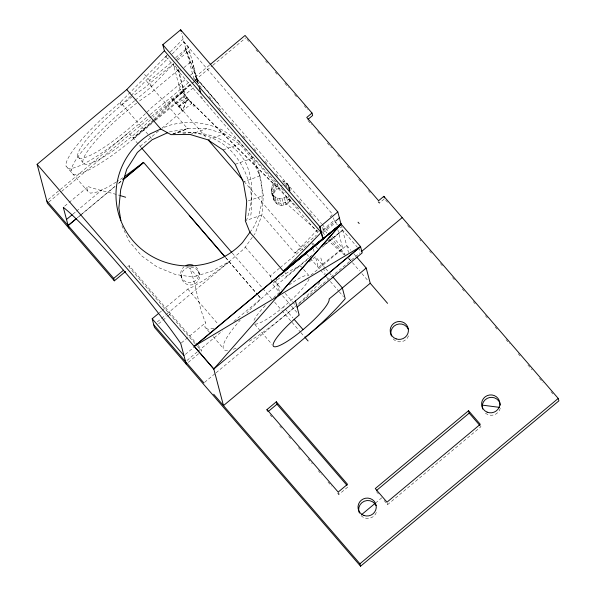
<?xml version="1.0" encoding="UTF-8"?>
<svg xmlns="http://www.w3.org/2000/svg" width="596" height="596" viewBox="0 0 596 596"><rect width="100%" height="100%" fill="white"/><g stroke="black" fill="none" stroke-linecap="round" stroke-linejoin="round"><path stroke-width="0.45" stroke-dasharray="2.98 2.23" d="M183.806 41.69L188.418 47.039L193.886 67.214C195.868 74.455 196.091 82.889 201.776 88.014M250.789 215.23C254.656 190.839 246.23 165.152 228.283 148.099C213.957 136.052 195.354 130.546 176.774 132.617L176.17 132.789M258.992 172.594L263.32 195.562L261.957 214.918L255.162 233.356L254.12 234.802M116.101 182.138L107.355 187.397L97.252 191.979L90.458 193.171L87.433 190.891L88.163 186.578C98.623 190.266 109.753 192.337 120.466 195.659M209.606 332.501L204.868 327.01L205.605 322.689C197.902 305.264 196.568 285.693 189.684 267.917L196.65 275.978L212.549 270.919L229.49 261.376L244.077 248.755L253.598 235.517M173.734 99.48L173.66 99.875A76.236 14.192 -40.8 0 1 153.291 121.182M290.855 199.466C288.688 205.791 279.531 207.497 275.27 202.327C271.523 196.233 268.431 185.505 276.589 181.527M273.273 198.14C272.394 193.357 275.933 188.515 280.686 187.68M162.03 128.088L191.83 103.25L187.874 98.66L186.6 99.726L182.495 111.027L170.754 97.416M289.5 198.386C276.857 214.471 262.992 185.87 282.422 185.125M249.903 232.328L253.561 227.277A73.189 71.617 -14.8 0 0 251.102 155.631L238.989 141.297L223.47 130.569A73.189 71.617 -14.8 0 0 167.796 125.823L162.335 128.311M195.436 80.4L197.06 78.895L193.983 67.586M271.456 191.256C272.528 198.572 283.003 201.113 287.399 195.257M131.187 95.494L168.452 57.857M172.281 53.908L183.873 41.958L332.583 214.314L330.028 216.951M176.49 59.682L188.492 47.307M135.337 100.165L151.399 86.778L173.63 63.861M182.853 133.377C206.566 130.107 231.941 140.239 244.77 160.913C254.328 179.5 253.427 201.098 246.483 220.393L261.957 214.918L294.923 253.136L317.266 230.108M167.118 55.152L120.385 102.318A76.236 14.192 -40.8 0 0 66.074 166.142L87.433 190.891M170.314 51.927L183.099 39.023M130.539 96.135L120.735 105.73A60.993 11.354 -40.8 0 0 80.311 158.253A60.993 11.354 -40.8 0 0 150.892 108.204L186.325 78.657M178.539 106.446L187.248 97.938L181.385 97.751M194.75 81.004L173.66 99.875L184.089 91.188L183.523 90.532M79.506 216.013L77.368 217.801L80.937 214.858M80.214 215.417L115.803 185.624M118.649 183.24L122.202 180.268M375.487 503.054L381.775 497.794M164.556 57.737L167.141 55.577M175.693 57.648L188.418 47.039M151.399 86.778L149.723 80.43L172.065 61.798M155.467 120.481L185.259 95.636L178.45 69.851L173.272 63.846L144.537 87.806L132.93 96.038M177.519 60.3L186.734 52.619M134.636 100.746L125.562 108.316A76.236 14.192 -40.8 0 0 71.118 170.881M178.45 69.851L149.715 93.803A60.993 11.354 -40.8 0 0 138.853 101.476M178.949 71.758L180.372 70.574M183.918 67.616L192.434 60.516L193.886 67.214M190.415 75.252L192.456 73.546M48.179 199.608L59.54 190.139M60.256 189.543L149.581 115.065M150.289 114.477L188.962 82.233M209.42 65.173L193.737 78.247L198.356 83.596M48.827 202.037L60.956 191.927M61.671 191.331L150.833 116.987M151.548 116.391L190.78 83.686M195.063 80.117L212.183 65.843M212.899 65.247L245.708 37.891M154.059 119.252A76.236 14.192 -40.8 0 0 173.101 99.227L193.417 82.285M194.125 81.697L196.956 79.335L321.512 223.709M154.2 120.414L133.035 138.063A76.236 14.192 -40.8 0 0 153.395 119.893M154.908 119.826L193.886 87.321M133.593 138.719L154.759 121.07M178.904 107.034L188.232 99.256L190.064 101.402L189.625 101.059A18.886 1.676 50.2 0 0 194.229 106.721M64.718 206.119L68.272 203.161M68.98 202.565L88.163 186.578M140.157 146.325L158.506 131.031M72.921 214.12L75.774 211.744M76.482 211.148L102.132 189.766M81.652 214.262L115.125 186.354M118.686 183.382L122.247 180.417M127.73 266.695L129.138 265.525L197.388 344.63M159.311 312.825L161.441 311.045M162.157 310.449L187.8 289.067L193.03 286.698L205.747 279.04L220.215 268.833L229.229 261.689L166.411 314.323M157.299 321.922L160.801 318.994M161.501 318.413L165.71 314.904M158.64 323.77L162.149 320.842M162.85 320.261L167.051 316.752M167.759 316.163L169.86 314.412L169.219 311.984M181.445 342.827L205.605 322.689M294.923 253.136L316.342 235.278M322.771 229.922L334.192 220.401L333.499 217.793M279.427 268.23L270.182 275.941L271.806 282.087M280.135 267.634L308.579 243.92M185.371 354.397L193.924 347.267M310.948 256.585L277.527 284.448A76.236 14.192 -40.8 0 0 246.938 312.833M322.28 247.139L342.625 230.175L324.38 244.621M186.958 360.491L197.477 351.722M198.177 351.133L222.435 330.914M233.878 321.371L261.048 298.715L257.993 295.035M188.299 362.338L200.226 352.4M378.028 201.746L379.242 203.147L384.502 198.759L387.542 202.275M309.168 261.979L315.44 256.749L325.155 268.014M310.933 275.143L346.641 245.373L350.798 250.186M204.622 382.334L215.35 373.387M216.065 372.791L295.467 306.59M298.298 304.228L301.837 301.278M302.545 300.689L305.375 298.328M306.083 297.739L318.815 287.123M319.523 286.534L322.354 284.173M323.062 283.584L349.949 261.167M351.364 259.983L359.842 252.92M337.627 493.108L338.833 494.509L348.161 486.731M384.122 500.513L387.646 504.596L480.927 426.729L480.503 425.104M312.237 255.103L286.058 276.581L284.903 272.238M324.969 244.665L342.625 230.175M132.208 96.604L120.735 105.73L120.385 102.318L148.948 135.419M322.63 231.308L335.034 221.481M322.943 232.529L335.898 222.375L336.844 225.951M337.79 229.535L342.752 248.323L318.279 267.5L315.44 256.749M122.962 177.705L116.891 181.661M182.823 90.301L182.674 90.398A18.886 1.676 50.2 0 0 183.374 92.224M188.671 99.606L186.973 100.746L187.874 98.66L180.081 89.638L173.272 63.846M175.932 103.421L185.699 98.683M196.65 275.978L192.91 277.073L175.224 274.421L157.083 266.971L141.423 255.699L129.332 241.469L121.644 225.243M172.944 133.936L188.209 128.572L206.775 128.609L224.349 133.884L239.719 144.053L251.84 158.409L259.886 175.976L243.25 181.869M172.9 133.988L188.209 128.572M190.139 134.495L206.775 128.609M207.706 139.777L224.349 133.884M223.075 149.946L239.719 144.053M235.204 164.302L251.84 158.409M248.383 200.852L263.32 195.562M213.845 328.247L207.9 329.29L204.868 327.01M169.406 131.902L187.606 128.743L146.221 80.773M282.02 180.834C286.937 181.355 289.552 186.175 290.155 190.631M197.358 79.909L196.509 78.895L197.455 80.251M285.097 202.268L318.912 232.343M327.197 239.704L344.451 255.051M348.585 258.731L350.657 260.571L349.949 257.889M196.792 79.179L198.267 83.269L193.737 78.247L181.549 33.152M276.574 186.734L190.519 101.365L288.978 199.28M298.916 208.943L289.09 199.146L288.166 195.57M322.496 232.47L325.118 235.085M329.044 239.011L344.764 254.693M348.697 258.612L350.657 260.571L348.839 258.463M238.698 141.096L277.766 184.373M281.319 188.261L285.208 192.62M246.915 39.284L248.726 41.385M255.96 49.773L257.77 51.867M265.615 60.956L267.418 63.057M275.263 72.138L277.073 74.239M284.91 83.328L288.531 87.523M294.558 94.511L296.972 97.304M304.213 105.693L307.827 109.888M407.589 225.519L410.018 228.335M419.74 239.599L420.955 241.007M429.463 250.871L431.891 253.687M440.399 263.544L443.439 267.068M452.55 277.624L454.375 279.74M462.272 288.896L464.701 291.712M473.209 301.569L476.249 305.092M485.36 315.656L487.789 318.473M495.082 326.921L497.511 329.737M506.019 339.601L509.662 343.825M518.17 353.681L520.599 356.497M527.892 364.946L532.146 369.878M539.432 378.326L543.083 382.558M550.98 391.706L553.408 394.522M307.998 120.571L311.619 124.773M317.653 131.768L320.067 134.569M327.316 142.965L331.54 147.86M337.582 154.863L341.203 159.058M347.237 166.06L350.865 170.255M358.71 179.351L360.52 181.452M368.373 190.549L370.183 192.65M196.382 78.411L185.483 48.038L190.102 53.387M334.192 220.401L338.141 224.975M338.699 225.623L357.458 247.362M358.047 248.048L360.424 250.797M353.763 253.628L356.132 256.377M322.116 224.409L328.791 232.149M332.434 236.366L342.752 248.323M198.304 83.395L196.546 81.503M299.028 200.74L302.06 204.257M309.354 212.705L312.997 216.929M322.108 227.486L326.966 233.118M330.616 237.342L345.188 254.239M352.437 262.635L359.552 270.889M361.928 273.639L367.859 280.507M251.102 155.631L317.914 232.917M178.837 84.908L184.015 90.912L156.07 114.209A60.993 11.354 -40.8 0 1 153.038 117.278M312.624 242.937L315.016 245.716M315.612 246.409L318.607 249.88M183.985 96.701L186.6 99.726M325.751 268.699L332.277 276.261M173.101 99.227L207.08 138.615M244.144 181.579L303.088 249.888M306.731 254.12L309.771 257.636M310.382 258.344L319.978 269.466M320.544 270.115L324.492 274.704M326.221 276.7L329.774 280.828M330.37 281.513L338.677 291.139M339.266 291.824L343.423 296.637M144.537 74.425L149.723 80.43M308.974 275.657L302.194 267.798A36.594 6.809 -40.8 0 0 272.268 283.838L279.613 292.353A36.594 6.809 -40.8 0 0 273.706 297.493M149.544 136.111L152.546 139.591M245.261 247.049L272.447 278.555M274.704 281.178L281.677 289.261M285.238 293.388L292.36 301.636M292.949 302.328L294.729 304.385M282.586 295.795L290.885 305.42M291.481 306.106L298.596 314.353M254.999 324.082A36.594 6.809 -40.8 0 0 283.473 306.947L292.964 317.944M141.371 147.726L128.416 132.714A76.236 14.192 -40.8 0 1 66.074 166.142M232.246 253.054L271.627 298.7M274.652 302.209L281.319 309.935M281.923 310.635L291.489 321.721M292.085 322.414L300.391 332.039M300.98 332.724L305.13 337.537M225.579 257.465L257.397 294.342M225.638 257.681L257.45 294.551M258.053 295.243L261.048 298.715M254.738 324.366L271.932 344.302M376.493 491.67L379.428 495.067M77.771 156.532L82.956 162.537M187.8 289.067L218.367 324.492M213.159 336.613L223.217 348.28M270.055 414.794L271.858 416.887M279.703 425.976L281.513 428.077M288.755 436.466L290.565 438.567M298.41 447.656L300.22 449.757M308.058 458.845L312.282 463.74M318.316 470.736L321.937 474.93M327.971 481.926L331.592 486.12M197.984 345.322L200.986 348.802L201.627 351.23L197.432 346.365M195.034 343.587L129.779 267.954L129.138 265.525M209.069 96.47L212.72 100.702M218.799 107.742L222.442 111.974M231.561 122.538L234.6 126.061M243.108 135.925L245.545 138.749M254.052 148.613L257.092 152.136M264.989 161.292L268.029 164.816M275.933 173.972L278.973 177.496M285.052 184.544L290.163 190.973M166.016 56.851L238.407 140.894M188.232 99.256L184.008 93.281M197.231 79.447L185.483 48.038M289.999 191.055L287.451 183.777L288.628 188.224L286.877 186.66L285.693 182.212M289.753 201.56L289.09 199.146L288.144 203.296L286.326 196.412M378.81 201.523L379.242 203.147M341.247 224.968L348.533 252.525M387.214 502.972L387.646 504.596M320.857 257.971L323.263 267.053M323.494 267.954L325.155 274.22M311.894 243.339L312.371 245.127M313.317 248.703L314.256 252.279M288.74 185.728L289.917 190.184M283.577 181.154L284.515 184.715M284.314 197.693L286.132 204.577M282.035 198.423L283.852 205.307M277.296 184.194L278.406 188.411M279.651 198.55L281.468 205.434M274.577 182.801L276.395 189.684M277.326 198.066L279.144 204.95M272.968 184.544L274.786 191.428M275.21 197.008L277.028 203.892M271.865 186.63L273.683 193.514M273.452 195.443L275.27 202.327M271.351 188.925L273.169 195.808M272.171 193.484L273.989 200.368M338.185 492.08L338.833 494.509M275.926 278.369L279.613 292.353M201.634 96.403L202.32 99.003M196.956 79.335L198.133 83.79M177.884 69.196L184.7 94.987M198.826 271.977L199.466 274.406A9.149 8.955 -14.8 0 1 187.345 284.515A9.149 8.955 -14.8 0 1 184.596 269.25A9.149 8.955 -14.8 0 1 199.466 274.406M180.826 275.277L181.475 277.714M289.447 187.956L289.552 190.295M195.697 266.695A9.149 8.955 -14.8 0 1 196.471 279.71A9.149 8.955 -14.8 0 1 183.181 279.852A9.149 8.955 -14.8 0 1 183.955 266.822M500.267 408.253A9.149 8.955 -14.8 0 1 484.056 411.754M376.374 512.456A9.149 8.955 -14.8 0 1 359.507 513.35M319.933 282.437A76.236 14.192 -40.8 0 1 297.881 304.154M297.21 304.757A76.236 14.192 -40.8 0 1 249.225 341.314M236.061 348.206A76.236 14.192 -40.8 0 1 233.043 349.36M227.597 350.582A76.236 14.192 -40.8 0 1 240.203 320.141M309.086 278.995A36.594 6.809 -40.8 0 1 283.473 306.947M254 320.305A36.594 6.809 -40.8 0 1 265.876 305.003M289.067 284.985A36.594 6.809 -40.8 0 1 308.087 275.218M408.528 335.861A9.149 8.955 -14.8 0 1 392.95 338.722M152.621 121.815A76.236 14.192 -40.8 0 1 71.252 172.147M150.483 119.781A60.993 11.354 -40.8 0 1 83.269 163.185A60.993 11.354 -40.8 0 1 138.108 102.035M186.511 101.052L182.495 111.027L179.314 105.917L186.511 101.052M218.471 103.726L197.477 79.395L218.471 103.726"/><path stroke-width="0.89" d="M120.869 220.58L118.85 208.071L120.72 189.491L126.739 169.234L137.4 152.412L152.032 139.837M249.903 232.328L242.46 242.624A73.189 71.617 -14.8 0 1 132.617 240.344A73.189 71.617 -14.8 0 1 150.423 133.742L160.771 129.019L170.97 134.636L190.139 134.495L207.706 139.777L223.075 149.946L235.204 164.302L243.25 181.869L246.684 201.455L245.321 220.811L249.903 232.328L283.897 271.724L323.129 238.862M277.393 296.473L340.979 223.954L360.558 246.64L362.197 252.86L297.099 307.134M356.728 257.062L366.212 268.058L370.228 283.256L223.478 405.615L213.8 368.991L340.405 224.796M126.754 89.586L164.407 50.772L162.805 44.693L180.662 29.8L337.805 211.938L341.024 224.096L194.266 346.455L37.123 164.317L126.754 89.586L160.771 129.019M275.926 278.369L340.979 223.954L283.51 271.277L321.17 232.462L164.407 50.772M122.918 179.672L143.554 162.388L224.975 256.757M303.468 294.409L360.558 246.64L194.229 346.306L213.8 368.991L360.558 246.64M210.135 64.577L245.068 35.455L312.013 113.054L312.654 115.482L308.05 119.319M66.514 219.462L72.213 214.716M122.955 179.821L143.614 162.604M125.57 271.463L114.35 280.82L113.709 278.384L123.528 270.204M312.013 113.054L306.746 117.442L378.594 200.71L383.861 196.322L558.236 398.433L558.877 400.862L360.573 566.2L154.431 327.279L152.181 318.763L158.596 313.421M194.229 346.306L323.159 238.989L319.948 226.83L337.805 211.938M319.56 226.383L322.771 238.542L283.51 271.277M361.25 251.743L402.211 217.592M366.212 268.058L329.111 298.998A36.594 6.809 -40.8 0 1 303.044 329.633A36.594 6.809 -40.8 0 1 273.124 345.68A36.594 6.809 -40.8 0 1 299.192 315.038L295.46 300.913M266.993 409.564L276.328 401.778L347.52 484.295L338.185 492.08L266.993 409.564L267.425 411.18M268.304 411.441L276.969 404.215L276.328 401.778M468.56 410.704L375.264 488.556L387.005 502.16L480.287 424.3L468.56 410.704L469.201 413.132L479.758 425.373M376.612 490.389L469.201 413.132M361.489 514.728L374.787 503.642M360.573 566.2L359.932 563.771L558.236 398.433M341.024 224.096L284.448 270.502L325.796 236.552M327.182 235.413L340.979 223.954M143.554 162.388L124.415 176.684M335.764 220.907L339.415 218.017M152.546 139.591L167.714 132.67M70.872 170.084L71.475 169.912M482.328 405.124L499.508 407.366M120.466 195.659L125.644 197.231M359.194 223.522L358.047 222.196M194.266 346.455L213.8 368.991M370.228 283.256L387.564 303.349M162.805 44.693L319.948 226.83M322.771 238.542L323.159 238.989M332.866 276.954L342.357 287.95L345.196 298.7A76.236 14.192 -40.8 0 1 305.13 337.537L308.095 340.972M208.295 140.023L242.93 180.163M294.148 319.322L303.044 329.633M141.975 148.434L231.643 252.354M189.2 215.447L224.424 256.273M276.969 404.215L346.954 485.33M152.181 318.763L183.948 355.581M46.764 200.792L113.709 278.384M153.79 324.842L203.906 382.93M213.688 394.269L359.932 563.771M114.35 280.82L47.404 203.221L37.123 164.317M383.861 196.322L384.286 197.946M199.109 86.845L200.71 92.924M180.662 29.8L181.109 31.476M186.198 364.096L180.737 343.423A109.955 9.759 50.2 0 0 63.295 207.304L68.763 227.977M185.967 265.54A9.149 8.955 -14.8 0 1 192.955 265.168M359.202 512.635A9.149 8.955 -14.8 0 1 364.29 501.229A9.149 8.955 -14.8 0 1 376.069 505.602M391.363 336.047A9.149 8.955 -14.8 0 1 396.452 324.641A9.149 8.955 -14.8 0 1 408.23 329.014M482.626 408.998A9.149 8.955 -14.8 0 1 489.495 397.547A9.149 8.955 -14.8 0 1 500.439 405.146M76.66 218.397L68.115 225.549L76.66 218.419M487.133 412.149A9.149 8.955 -14.8 0 0 499.798 402.71A9.149 8.955 -14.8 0 0 485.248 396.757A9.149 8.955 -14.8 0 0 487.133 412.149M364.022 515.503A9.149 8.955 -14.8 0 0 376.143 505.393A9.149 8.955 -14.8 0 0 361.273 500.238A9.149 8.955 -14.8 0 0 364.022 515.503M396.176 338.908A9.149 8.955 -14.8 0 0 408.305 328.806A9.149 8.955 -14.8 0 0 393.435 323.65A9.149 8.955 -14.8 0 0 396.176 338.908"/></g></svg>
